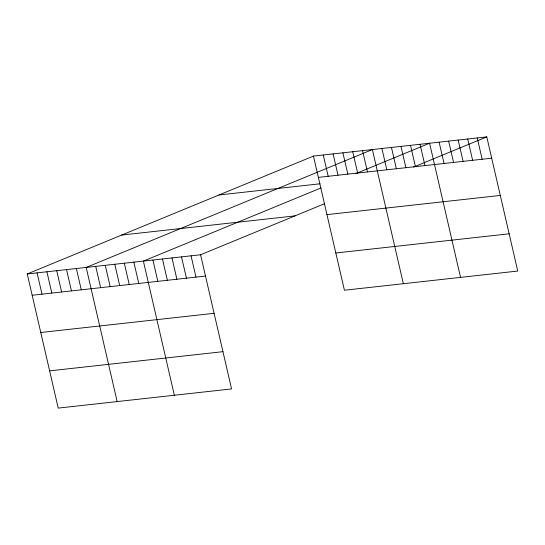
<?xml version="1.0" encoding="UTF-8"?>
<svg xmlns="http://www.w3.org/2000/svg" width="545" height="545" viewBox="0 0 545 545"><rect width="100%" height="100%" fill="white"/><g stroke="black" fill="none" stroke-linecap="round" stroke-linejoin="round"><path stroke-width="0.82" d="M324.513 203.728L200.58 254.767L231.557 388.919L58.22 408.103L27.25 273.951L313.443 156.081L486.78 136.897L517.75 271.049L344.42 290.233L313.443 156.081M321.128 187.896L143.383 261.103L174.352 395.248M355.599 173.698L429.583 143.226L460.552 277.378M413.587 167.042L486.78 136.897M318.362 177.384L491.699 158.2M219.001 194.981L320.038 183.794M121.692 235.059L295.029 215.875M326.959 214.621L500.296 195.437M27.25 273.951L200.58 254.767M335.822 252.989L509.153 233.805M32.169 295.254L205.499 276.07M40.766 332.498L214.096 313.314M49.622 370.866L222.959 351.675M477.243 137.953L482.161 159.256M467.712 139.009L472.631 160.312M458.181 140.065L463.1 161.368M448.644 141.121L453.563 162.417M439.113 142.177L444.032 163.473M420.045 144.282L424.964 165.585M410.514 145.338L415.433 166.641M400.977 146.394L405.896 167.697M391.446 147.45L396.365 168.752M381.916 148.506L386.827 169.808M403.348 283.707L372.378 149.562L86.185 267.432L117.155 401.576M362.554 150.645L367.473 171.948M352.738 151.735L357.649 173.037M342.914 152.818L347.833 174.121M333.09 153.908L338.009 175.211M323.267 154.998L328.185 176.294M191.05 255.823L195.968 277.126M181.519 256.879L186.438 278.182M171.982 257.935L176.9 279.238M162.451 258.991L167.37 280.293M152.92 260.047L157.832 281.349M133.852 262.159L138.771 283.454M124.314 263.208L129.233 284.51M114.784 264.264L119.702 285.566M105.253 265.32L110.165 286.622M95.716 266.376L100.634 287.678M76.361 268.522L81.28 289.817M66.538 269.605L71.456 290.907M56.714 270.695L61.633 291.997M46.897 271.778L51.809 293.081M37.074 272.868L41.992 294.171"/></g></svg>
